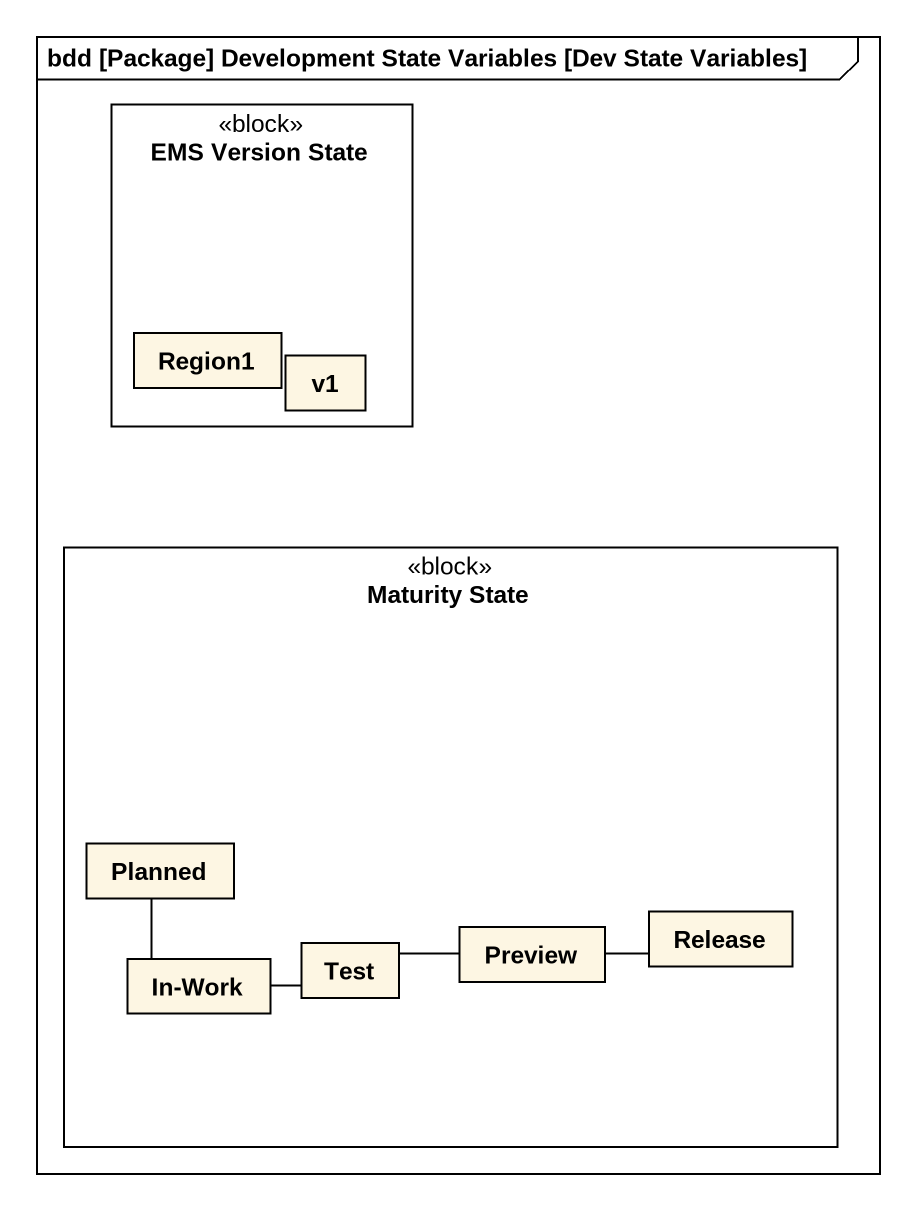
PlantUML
@startuml
mainframe bdd [Package] Development State Variables [Dev State Variables]
rectangle "EMS Version State" as EMS_Version_State <<block>> {
  rectangle Region1
  rectangle v1
}
rectangle "Maturity State" as Maturity_State <<block>> {
  rectangle Planned
  rectangle "In-Work" as In_Work
  rectangle Test
  rectangle Preview
  rectangle Release
}
Planned -- In_Work
In_Work -right- Test
Test -right- Preview
Preview -right- Release
@enduml
